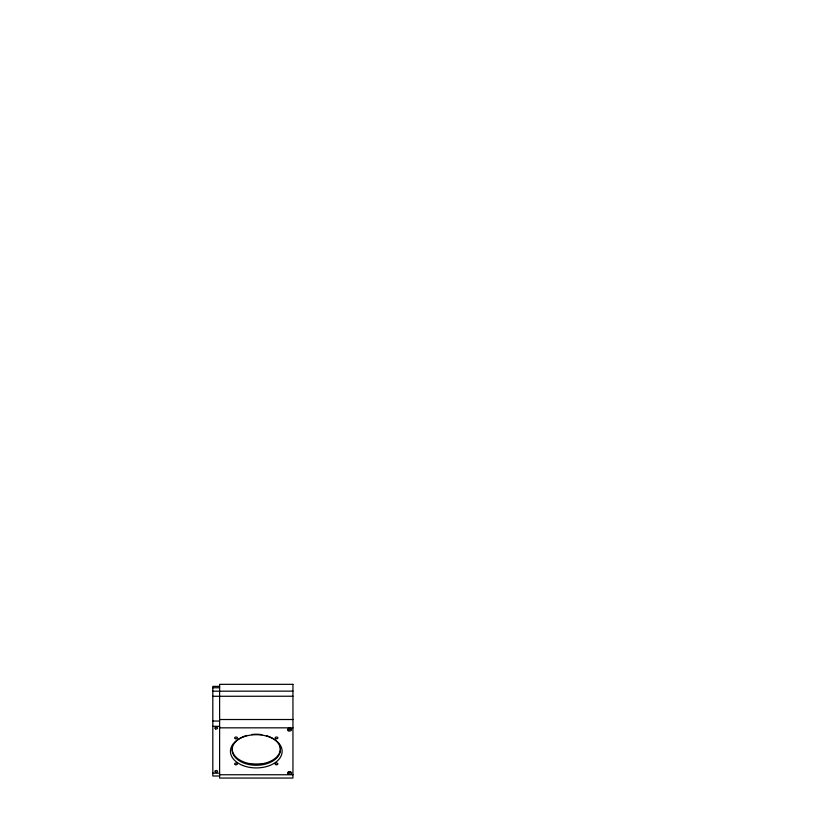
<?xml version="1.0" encoding="UTF-8"?>
<svg xmlns="http://www.w3.org/2000/svg" width="819" height="819" viewBox="0 0 819 819"><rect width="100%" height="100%" fill="white"/><g stroke="black" fill="none" stroke-linecap="round" stroke-linejoin="round"><path stroke-width="1.23" d="M290.561 728.48L289.66 729.064L288.554 728.552M290.479 771.948L288.728 771.979L290.428 772.03L289.66 773.013L288.667 772.03M288.728 728.03L290.305 727.978M219.615 686.373L212.817 686.373L212.817 776.002L219.615 776.002M212.817 687.755L219.615 687.765M212.817 691.195L292.946 691.134M212.817 696.283L292.946 696.232M219.615 719.512L292.946 719.512M212.817 721.048L219.615 721.048M212.817 726.33L219.615 726.33M219.615 727.835L292.946 727.835M250.225 764.393L262.756 764.393M212.817 773.177L219.615 773.177M219.615 774.754L292.946 774.754M266.646 735.738A24.14 15.52 0 0 1 274.928 759.602A24.14 15.52 0 0 1 236.896 758.998A24.14 15.52 0 0 1 247.021 735.421M251.853 734.5A24.14 15.52 0 0 1 261.885 734.663M280.006 745.863A24.14 15.52 0 0 1 259.469 764.086A24.14 15.52 0 0 1 232.227 749.948M232.156 748.32A24.14 15.52 0 0 1 232.35 746.703M288.534 729.023C290.376 731.49 291.103 726.873 288.534 729.023M292.946 684.336L219.615 684.336L219.615 778.05L292.946 778.05L292.946 684.336M288.534 774.119A2.037 1.31 0 0 0 291.584 772.982A2.037 1.31 0 0 0 288.534 771.846A2.037 1.31 0 0 0 288.534 774.119M288.349 730.773A2.037 1.31 0 0 0 291.574 729.852A2.037 1.31 0 0 0 288.718 728.521A2.037 1.31 0 0 0 288.349 730.773M242.813 765.489A25.839 16.605 0 0 0 282.115 751.729A25.839 16.605 0 0 0 243.929 736.731A25.839 16.605 0 0 0 242.813 765.489M275.829 738.646A1.362 0.87 0 0 0 277.866 737.888A1.362 0.87 0 0 0 275.829 737.131A1.362 0.87 0 0 0 275.829 738.646M235.37 738.646A1.362 0.87 0 0 0 237.418 737.888A1.362 0.87 0 0 0 235.37 737.131A1.362 0.87 0 0 0 235.37 738.646M275.829 764.649A1.362 0.87 0 0 0 277.866 763.892A1.362 0.87 0 0 0 275.829 763.134A1.362 0.87 0 0 0 275.829 764.649M235.37 764.649A1.362 0.87 0 0 0 237.418 763.892A1.362 0.87 0 0 0 235.37 763.134A1.362 0.87 0 0 0 235.37 764.649M215.54 772.143A1.362 0.87 0 0 0 217.578 771.385A1.362 0.87 0 0 0 215.54 770.628A1.362 0.87 0 0 0 215.54 772.143M215.54 728.879A1.362 0.87 0 0 0 217.578 728.122A1.362 0.87 0 0 0 215.54 727.364A1.362 0.87 0 0 0 215.54 728.879"/></g></svg>
